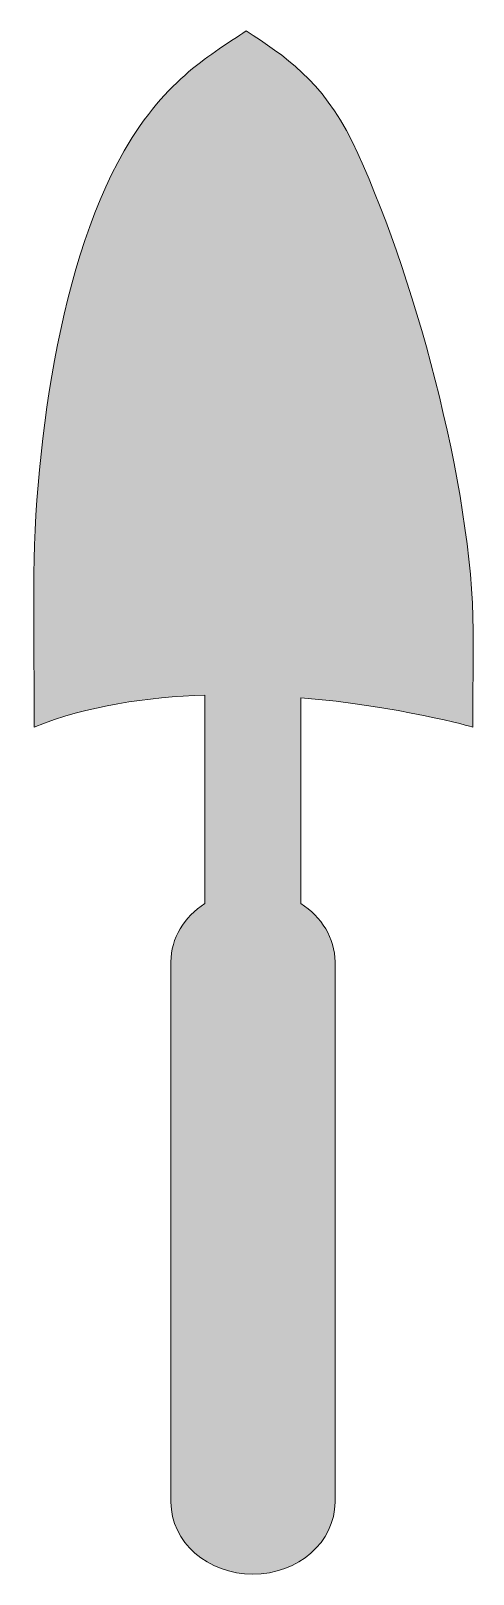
# Model space of a CAD drawing. Header units: inches. Extents: x 0 to 29, y 0 to 102.
import ezdxf

# ---------------------------------------------------------------- set-up
doc = ezdxf.new("R2010")
doc.units = ezdxf.units.IN
doc.header["$MEASUREMENT"] = 0
doc.layers.add('Layer 1', color=7, linetype='Continuous')

msp = doc.modelspace()

# ---------------------------------------------------------------- hatches: boundary and pattern name
at = {"layer": 'Layer 1', "true_color": 0xd6de23}
h = msp.add_hatch(color=52, dxfattribs=at)
h.dxf.hatch_style = 2
edge = h.paths.add_edge_path()
edge.add_spline(control_points=[(13.99, 101.6), (11.81, 100.09), (8.76, 98.54), (5.96, 93.7), (1.37, 85.77), (-0.19, 72.26), (0.02, 63.26), (0.02, 63.26), (0.04, 55.77), (0.04, 55.77), (3.55, 57.17), (7.48, 57.75), (11.28, 57.87), (11.28, 57.87), (11.28, 44.14), (11.28, 44.14), (9.92, 43.28), (9.04, 41.88), (9.04, 40.3), (9.04, 40.3), (9.04, 4.74), (9.04, 4.74), (9.04, 2.12), (11.46, 0), (14.44, 0), (17.43, 0), (19.85, 2.12), (19.85, 4.74), (19.85, 4.74), (19.85, 40.3), (19.85, 40.3), (19.85, 41.88), (18.96, 43.28), (17.6, 44.14), (17.6, 44.14), (17.6, 57.7), (17.6, 57.7), (24.01, 57.16), (28.93, 55.77), (28.93, 55.77), (28.93, 57.89), (28.95, 60.01), (28.95, 62.13), (28.93, 71.38), (24.96, 86.08), (20.97, 94.31), (19.01, 98.33), (16.52, 99.96), (13.99, 101.6)], knot_values=[0, 0, 0, 0, 1, 1, 1, 2, 2, 2, 3, 3, 3, 4, 4, 4, 5, 5, 5, 6, 6, 6, 7, 7, 7, 8, 8, 8, 9, 9, 9, 10, 10, 10, 11, 11, 11, 12, 12, 12, 13, 13, 13, 14, 14, 14, 15, 15, 15, 16, 16, 16, 16], degree=3, periodic=1)

# ---------------------------------------------------------------- linework, layer by layer
at = {"layer": 'Layer 1', "lineweight": 0}
msp.add_open_spline([(13.99, 101.6), (11.81, 100.09), (8.76, 98.54), (5.96, 93.7), (1.37, 85.77), (-0.19, 72.26), (0.02, 63.26), (0.02, 63.26), (0.04, 55.77), (0.04, 55.77), (3.55, 57.17), (7.48, 57.75), (11.28, 57.87), (11.28, 57.87), (11.28, 44.14), (11.28, 44.14), (9.92, 43.28), (9.04, 41.88), (9.04, 40.3), (9.04, 40.3), (9.04, 4.74), (9.04, 4.74), (9.04, 2.12), (11.46, 0), (14.44, 0), (17.43, 0), (19.85, 2.12), (19.85, 4.74), (19.85, 4.74), (19.85, 40.3), (19.85, 40.3), (19.85, 41.88), (18.96, 43.28), (17.6, 44.14), (17.6, 44.14), (17.6, 57.7), (17.6, 57.7), (24.01, 57.16), (28.93, 55.77), (28.93, 55.77), (28.93, 57.89), (28.95, 60.01), (28.95, 62.13), (28.93, 71.38), (24.96, 86.08), (20.97, 94.31), (19.01, 98.33), (16.52, 99.96), (13.99, 101.6)], degree=3, knots=[0, 0, 0, 0, 1, 1, 1, 2, 2, 2, 3, 3, 3, 4, 4, 4, 5, 5, 5, 6, 6, 6, 7, 7, 7, 8, 8, 8, 9, 9, 9, 10, 10, 10, 11, 11, 11, 12, 12, 12, 13, 13, 13, 14, 14, 14, 15, 15, 15, 16, 16, 16, 16], dxfattribs=at)

doc.saveas('drawing.dxf')
